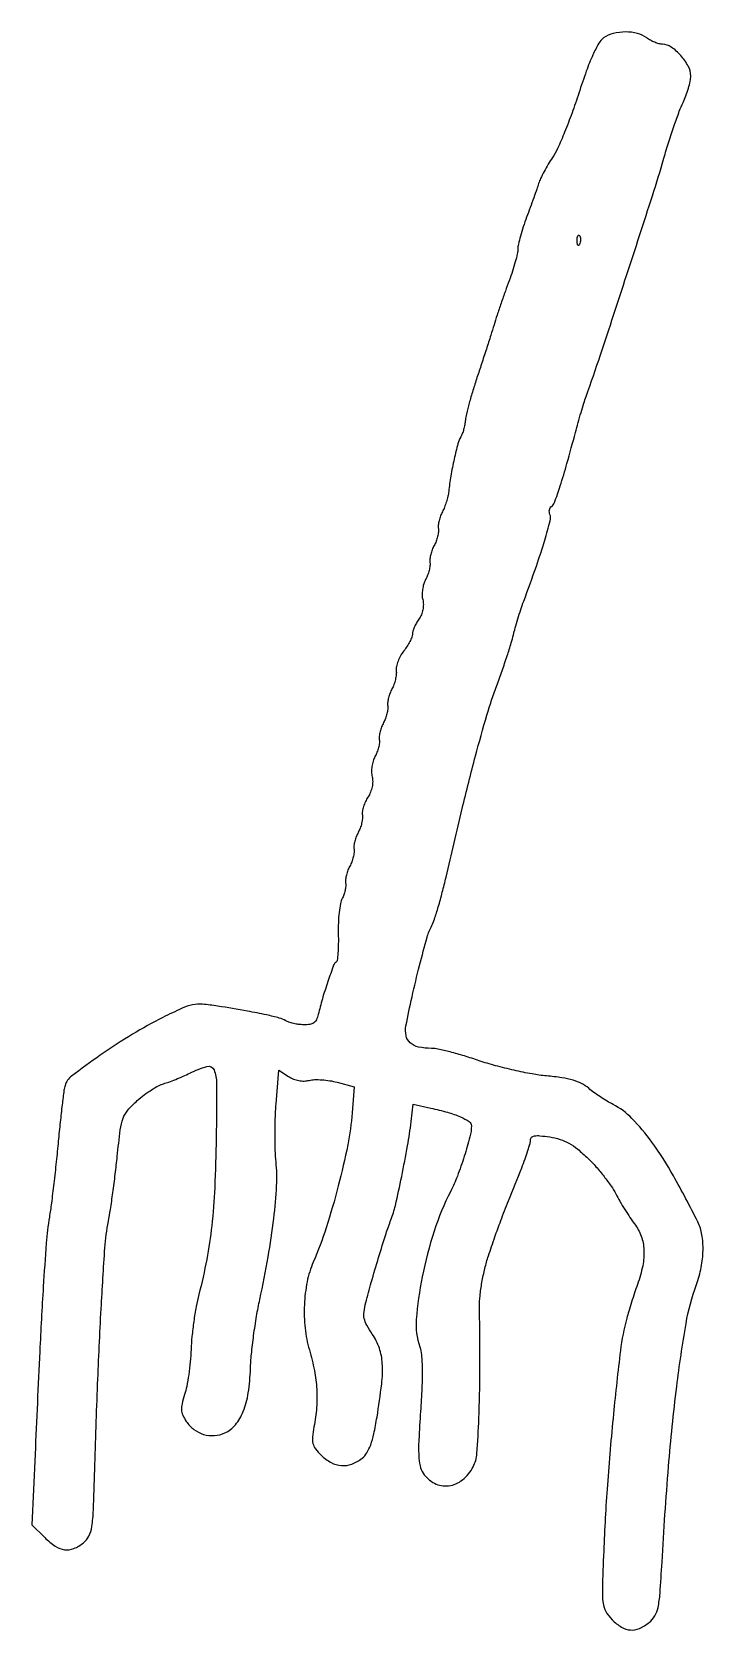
# Model space of a CAD drawing. Extents: x 0 to 159, y 0 to 379.
import ezdxf

# ---------------------------------------------------------------- set-up
doc = ezdxf.new("R2010")
doc.units = 0

msp = doc.modelspace()

# ---------------------------------------------------------------- linework, layer by layer
for points in [[(135.325494, 377.515431, 0.112465), (134.179785, 376.250026, 0.022512), (132.800978, 373.513948, 0.018917), (131.240866, 369.652241, 0.008368), (129.46123, 364.446087, -0.009195), (127.844174, 359.741001, -0.009705), (126.082452, 355.183147, -0.009391), (124.415819, 351.317162, -0.042684), (123.217584, 349.180656, 0.014667), (122.203338, 347.588187, 0.012367), (121.222308, 345.846818, 0.012548), (120.406153, 344.212763, 0.033533), (119.934253, 343, -0.007796), (119.497869, 341.68155, -0.002151), (118.770745, 339.622897, -0.002172), (117.926821, 337.297772, -0.00227), (117.074912, 335.014117, 0.011047), (116.280608, 332.765103, 0.011998), (115.609505, 330.543918, 0.011541), (115.125394, 328.618627, 0.055873), (115, 327.5, -0.05554), (114.875355, 326.381334, -0.011481), (114.394219, 324.456082, -0.011936), (113.727219, 322.234897, -0.010995), (112.937768, 319.985883, 0.004518), (112.036879, 317.522003, 0.002886), (111.032182, 314.642728, 0.002899), (110.07998, 311.808917, 0.0054), (109.346567, 309.5, -0.002824), (108.585421, 307.060287, -0.001166), (107.528619, 303.765625, -0.001154), (106.37886, 300.23752, -0.001484), (105.304872, 297, 0.00686), (104.326056, 293.939668, 0.007525), (103.462725, 290.946241, 0.00709), (102.800086, 288.36792, 0.037114), (102.562242, 286.923374, -0.024407), (102.411337, 285.835188, -0.020271), (102.1481, 284.696258, -0.020746), (101.820736, 283.671332, -0.050776), (101.475242, 282.95994, 0.073959), (100.776609, 281.33444, 0.009933), (99.895128, 277.707441, 0.012198), (99.102255, 273.675082, 0.016546), (98.596675, 269.998799, -0.03101), (98.408913, 268.875213, -0.018252), (98.05334, 267.560203, -0.018217), (97.600287, 266.267158, -0.029497), (97.112133, 265.209522, 0.034784), (96.66261, 264.207912, 0.02898), (96.323998, 263.091043, 0.029952), (96.134458, 262.028589, 0.067129), (96.14869, 261.210723, -0.0687), (96.160364, 260.392785, -0.030526), (95.962643, 259.33005, -0.029499), (95.612188, 258.212812, -0.035157), (95.14869, 257.210723, 0.035157), (94.685192, 256.208634, 0.029499), (94.334737, 255.091396, 0.030526), (94.137016, 254.028661, 0.0687), (94.14869, 253.210723, -0.069799), (94.158616, 252.389328, -0.030322), (93.954175, 251.314227, -0.029272), (93.594381, 250.179579, -0.034424), (93.119863, 249.156859, 0.054031), (92.670826, 248.08065, 0.036798), (92.38922, 246.783376, 0.037057), (92.302589, 245.474969, 0.059555), (92.443953, 244.367284, -0.060055), (92.589533, 243.217457, -0.050318), (92.473355, 241.992734, -0.049619), (92.111328, 240.798269, -0.054446), (91.528985, 239.737919, 0.026214), (90.94378, 238.801587, 0.024947), (90.449139, 237.793855, 0.025778), (90.103156, 236.860168, 0.075977), (90, 236.185223, -0.094095), (89.867552, 235.487657, -0.025134), (89.39893, 234.45369, -0.024555), (88.736992, 233.310596, -0.023136), (87.953803, 232.214141, 0.039235), (87.188883, 231.066968, 0.035202), (86.580793, 229.772889, 0.036967), (86.202906, 228.529313, 0.085186), (86.153108, 227.556411, -0.057119), (86.15759, 226.603981, -0.029747), (85.957688, 225.431596, -0.029144), (85.605841, 224.237887, -0.039203), (85.143101, 223.210723, 0.035098), (84.681739, 222.208637, 0.029418), (84.333095, 221.091396, 0.030436), (84.136624, 220.028662, 0.068459), (84.14869, 219.210723, -0.0687), (84.160364, 218.392785, -0.030526), (83.962643, 217.33005, -0.029499), (83.612188, 216.212812, -0.035157), (83.14869, 215.210723, 0.035157), (82.685192, 214.208634, 0.029499), (82.334737, 213.091396, 0.030526), (82.137016, 212.028661, 0.0687), (82.14869, 211.210723, -0.069799), (82.158616, 210.389328, -0.030322), (81.954175, 209.314227, -0.029272), (81.594381, 208.179579, -0.034424), (81.119863, 207.156859, 0.053375), (80.670225, 206.083164, 0.036742), (80.386628, 204.793704, 0.037064), (80.297058, 203.496582, 0.060261), (80.435129, 202.402444, -0.063992), (80.571426, 201.253682, -0.047939), (80.437095, 199.98539, -0.046201), (80.052889, 198.714889, -0.048549), (79.446588, 197.558827, 0.0372), (78.857177, 196.49432, 0.032734), (78.402814, 195.308345, 0.034179), (78.136254, 194.180514, 0.0792), (78.131322, 193.313242, -0.065975), (78.149021, 192.455195, -0.030999), (77.957541, 191.360165, -0.030052), (77.610956, 190.220302, -0.037079), (77.14869, 189.210723, 0.035157), (76.685192, 188.208634, 0.029499), (76.334737, 187.091396, 0.030526), (76.137016, 186.028661, 0.0687), (76.14869, 185.210723, -0.0687), (76.160364, 184.392785, -0.030526), (75.962643, 183.33005, -0.029499), (75.612188, 182.212812, -0.035157), (75.14869, 181.210723, 0.035157), (74.685192, 180.208634, 0.029499), (74.334737, 179.091396, 0.030526), (74.137016, 178.028661, 0.0687), (74.14869, 177.210723, -0.061296), (74.17188, 176.41179, -0.030967), (74.01579, 175.415025, -0.030208), (73.723992, 174.391195, -0.03931), (73.329615, 173.5, 0.07905), (72.920825, 172.334842, 0.017384), (72.613667, 170.229769, 0.017673), (72.4274, 167.743643, 0.016175), (72.409184, 165.175808, -0.009961), (72.422264, 162.722555, -0.015051), (72.326838, 160.588729, -0.009741), (72.162145, 158.846925, -0.229788), (71.904537, 158.441, 0.168763), (71.300358, 157.6982, 0.004941), (69.938134, 153.8299, 0.010702), (68.633586, 149.719245, 0.015084), (67.661152, 146, -0.052557), (67.233782, 144.754677, -0.131609), (66.621693, 144.024011, -0.120425), (65.688413, 143.659802, -0.040415), (64.217108, 143.583832, -0.024926), (63.016437, 143.678931, -0.022164), (61.782542, 143.89481, -0.022775), (60.689649, 144.189134, -0.061318), (59.95994, 144.524758, 0.072192), (58.427931, 145.1896, 0.013099), (55.40907, 145.925524, 0.009695), (50.889685, 146.811229, 0.002713), (43.791126, 148.020326, 0.02097), (40.202736, 148.457926, 0.071361), (37.857906, 148.30985, 0.055458), (35.356298, 147.490966, 0.009272), (30.791126, 145.309926, 0.020591), (23.619001, 141.341206, 0.015003), (15.97854, 136.372537, 0.009285), (9.153046, 131.44634, 0.160968), (7.605783, 129.222451, 0.039615), (7.357871, 128.056352, 0.002585), (6.926639, 124.627845, 0.003746), (6.463887, 120.530391, 0.002785), (6.012086, 116, -0.003126), (5.522125, 111.120622, -0.002646), (4.944654, 105.96875, -0.002668), (4.368404, 101.278653, -0.007465), (3.897949, 98, 0.0196), (3.164788, 91.828965, 0.004663), (2.443717, 81.505341, 0.003221), (1.615635, 66.175737, 0.00086), (0.496841, 41.766528), (-0.238983, 25.085136), (2.803586, 22.042568, 0.048345), (5.288639, 19.996642, 0.114946), (7.5125, 19.151234, 0.131488), (9.686319, 19.428983, 0.073156), (12.000229, 20.799102, 0.110533), (13.264365, 22.394834, 0.074395), (13.95683, 24.623295, 0.028366), (14.336082, 28.559833, 0.002812), (14.656051, 38.049102, -0.002694), (15.338529, 58.431575, -0.004005), (16.175059, 76.266524, -0.003443), (17.068808, 90.717936, -0.031031), (17.894543, 97, 0.010638), (18.376724, 99.784582, 0.00376), (18.952332, 103.791833, 0.00373), (19.518922, 108.205074, 0.004375), (19.988243, 112.397729, -0.006197), (20.716618, 118.696933, -0.054596), (21.37282, 121.418509, -0.09214), (22.499723, 123.344296, -0.032502), (24.754287, 125.631638, -0.020599), (26.371865, 126.957036, -0.019074), (28.134072, 128.181101, -0.019465), (29.785684, 129.148893, -0.058505), (31, 129.625809, 0.022904), (32.215944, 130.006158, 0.008997), (33.855485, 130.636332, 0.008883), (35.606512, 131.382252, 0.010956), (37.210162, 132.1419, -0.048801), (41.267625, 133.700601, -0.380635), (42.938367, 132.876672, -0.097003), (43.55469, 129.703447, -0.003198), (43.451587, 116.75, -0.0076), (43.10356, 104.977715, -0.016405), (42.401294, 95.941703, -0.019344), (41.204592, 87.972623, -0.016304), (39.339785, 79.646882, 0.01802), (38.711845, 76.797541, 0.010012), (38.141962, 73.285262, 0.009975), (37.706726, 69.702225, 0.015875), (37.493295, 66.622095, -0.014046), (37.302088, 63.708277, -0.01187), (36.940412, 60.640578, -0.012037), (36.476619, 57.858152, -0.032394), (35.972878, 55.917819, 0.020359), (35.351754, 53.741933, 0.074986), (35.226867, 52.320883, 0.09097), (35.536608, 51.073951, 0.0388), (36.367681, 49.561601, 0.087765), (38.151566, 47.666284, 0.087899), (40.476485, 46.499169, 0.088635), (43.043795, 46.207577, 0.091205), (45.525642, 46.82973, 0.116128), (48.01458, 48.756416, 0.075258), (49.865183, 51.910587, 0.05726), (51.064491, 56.31301, 0.029616), (51.591209, 62, -0.016696), (51.825417, 65.515252, -0.008355), (52.343882, 69.940625, -0.008285), (53.033596, 74.507167, -0.01211), (53.804356, 78.5, 0.010298), (55.780705, 88.542648, 0.014046), (57.119442, 97.670511, 0.015668), (57.78951, 105.424411, 0.039774), (57.650368, 111.070996, -0.018186), (57.462352, 113.84085, -0.00816), (57.407296, 117.489284, -0.008065), (57.474346, 121.351207, -0.010868), (57.667303, 124.841579), (58.285561, 132.858999), (60.635496, 131.319263, 0.050466), (61.783191, 130.722937, 0.049114), (63.037519, 130.361981, 0.050037), (64.314724, 130.256941, 0.057055), (65.530181, 130.418219, -0.055788), (66.788629, 130.588436, -0.022816), (68.51568, 130.549328, -0.022234), (70.384691, 130.337747, -0.026468), (72.120102, 129.96766), (76.165271, 128.878409), (75.704929, 122.689204, -0.031091), (74.664693, 115.110351, -0.014205), (72.41604, 105.373884, -0.014199), (69.533697, 95.490924, -0.023379), (66.476462, 87.34204, 0.0525), (65.024212, 82.66002, 0.037987), (64.370199, 77.232645, 0.037347), (64.541468, 71.650494, 0.044898), (65.559094, 66.5, -0.023649), (66.735238, 61.641522, -0.032592), (67.295161, 57.187678, -0.03386), (67.261237, 52.83531, -0.028896), (66.6514, 48.286309, 0.021424), (66.285597, 45.836108, 0.088998), (66.392952, 44.35115, 0.101701), (67.001559, 43.098928, 0.032584), (68.372782, 41.536309, 0.073989), (70.690362, 39.819077, 0.104668), (73.149883, 39.108086, 0.107484), (75.637865, 39.462034, 0.081479), (78.039649, 40.831022, 0.082497), (79.19931, 42.138605, 0.0528), (80.094247, 43.966044, 0.035304), (80.851567, 46.606569, 0.01161), (81.597446, 50.581022, 0.010995), (82.708243, 58.446234, 0.043713), (82.858932, 63.314981, 0.069005), (82.151458, 66.911662, 0.066305), (80.487256, 70.233566, -0.022113), (79.149811, 72.402181, -0.076177), (78.575008, 73.946342, -0.083515), (78.515943, 75.514448, -0.03003), (78.93709, 77.715701, -0.007629), (80.232163, 82.500385, -0.003945), (81.989276, 88.443098, -0.003597), (83.747838, 94.076756, -0.015838), (84.91317, 97.356107, 0.037029), (85.956204, 100.738888, 0.005661), (87.452897, 107.634261, 0.006832), (88.840056, 114.895709, 0.01403), (89.688335, 120.623342), (90.18124, 124.746683), (94.34062, 123.849469, -0.016456), (98.344181, 122.846949, -0.033548), (101.392383, 121.750338, -0.041099), (103.444361, 120.643781, -0.256566), (103.988131, 119.62868, -0.062297), (103.634753, 117.025971, -0.011949), (102.30026, 112.441759, -0.013524), (100.658546, 107.713975, -0.027838), (99.072926, 104.133831, 0.0394), (95.152077, 94.698223, 0.02976), (92.314017, 83.836017, 0.029391), (90.918767, 73.737599, 0.103861), (91.753003, 67.278692, -0.065972), (92.158817, 65.313874, -0.015302), (92.298494, 61.935548, -0.013281), (92.22839, 57.510346, -0.006743), (91.91733, 51.950362, 0.00463), (91.512603, 45.225859, 0.023351), (91.496946, 41.463451, 0.043076), (91.810832, 39.036705, 0.091582), (92.54093, 37.297188, 0.130209), (95.212006, 34.898141, 0.150993), (98.566608, 34.311538, 0.138784), (101.880429, 35.722038, 0.104206), (104.400045, 38.806708, 0.100965), (105.288193, 41.94249, 0.008833), (105.762377, 50.239588, 0.009455), (105.993991, 61.528252, 0.003905), (105.899161, 76.812647, -0.031579), (106.023804, 79.347967, -0.015843), (106.484029, 82.523108, -0.015532), (107.177956, 85.8325, -0.020154), (108.028635, 88.812647, -0.004236), (109.546604, 93.290619, -0.00643), (110.949, 97.154538, -0.004488), (112.774347, 101.860726, -0.00106), (115.909546, 109.685381, 0.008609), (116.709963, 111.773804, 0.010417), (117.385929, 113.760594, 0.009155), (117.887161, 115.447621, 0.067727), (118, 116.276846, -0.200412), (118.265244, 116.912014, -0.157353), (118.9377, 117.251472, -0.064279), (120.228507, 117.286275, -0.012297), (122.559871, 116.990914, -0.038037), (125.023513, 116.422765, -0.052107), (127.111952, 115.522976, -0.044898), (129.186517, 114.101663, -0.0203), (131.642392, 111.899449, -0.019132), (133.525038, 109.922412, -0.01446), (135.442158, 107.617338, -0.014678), (137.118658, 105.344339, -0.032567), (138.226807, 103.5, 0.012225), (139.187485, 101.743047, 0.008026), (140.374919, 99.766023, 0.008075), (141.59378, 97.877234, 0.015366), (142.644285, 96.405609, -0.0753), (144.240048, 93.487147, -0.075197), (144.90099, 90.225658, -0.06335), (144.611225, 86.455141, -0.035013), (143.362736, 82, 0.005081), (142.678261, 80.021463, 0.003628), (141.950771, 77.79375, 0.003663), (141.288176, 75.659811, 0.007822), (140.814311, 74, 0.035301), (139.334697, 66.3837, 0.005676), (137.67311, 51.33322, 0.006601), (136.233076, 34.512568, 0.008145), (135.353593, 18.799325, 0.002745), (135.045167, 9.767026, 0.037888), (135.199132, 6.500254, 0.10028), (135.870815, 4.491738, 0.06579), (137.359766, 2.549325, 0.059059), (139.58306, 0.797241, 0.119718), (141.690586, 0.11951, 0.123618), (143.828283, 0.493413, 0.065287), (146.139216, 1.908781, 0.090475), (147.469702, 3.455417, 0.079962), (148.239999, 5.43925, 0.034615), (148.713998, 8.764739, 0.004169), (149.188177, 16.158781, -0.006236), (150.741205, 38.903193, -0.01065), (152.678506, 57.840619, -0.012061), (154.892104, 72.753018, -0.043883), (157.344029, 82, 0.03817), (158.477155, 86.084695, 0.04292), (158.918525, 90.13616, 0.04684), (158.65611, 93.831839, 0.074275), (157.681452, 96.845708, 0.012913), (151.886193, 107.792878, 0.02813), (146.768619, 115.79554, 0.036974), (142.060946, 121.394841, 0.081227), (137.57169, 124.707221, -0.017669), (136.19998, 125.472541, -0.010311), (134.609137, 126.480739, -0.010302), (133.056072, 127.557196, -0.017158), (131.799839, 128.534197, 0.057578), (130.116254, 129.637937, 0.045169), (128.083343, 130.43812, 0.034019), (125.435214, 131.021128, 0.014162), (121.799839, 131.460839, -0.021765), (118.385703, 131.926553, -0.010786), (114.10038, 132.798203, -0.010683), (109.688202, 133.894802, -0.015388), (105.839753, 135.067336, 0.008475), (102.329407, 136.190111, 0.009757), (98.943402, 137.13853, 0.008954), (96.051335, 137.833036, 0.054497), (94.524012, 138, -0.051561), (91.456266, 138.317196, -0.129421), (89.460244, 139.314772, -0.163469), (88.488215, 140.989694, -0.097215), (88.469695, 143.319534, -0.009183), (89.899535, 150.222815, -0.00718), (91.696317, 157.662973, -0.005362), (93.492889, 164.361335, -0.052077), (94.572705, 167.089947, 0.040808), (95.218277, 168.619782, 0.007574), (96.128811, 171.536426, 0.008076), (97.089123, 174.988821, 0.00729), (97.97255, 178.589947, -0.002633), (101.795171, 194.824069, -0.005577), (104.963105, 207.35209, -0.007043), (107.66709, 217.012625, -0.017344), (109.995725, 224, 0.004752), (111.264872, 227.510938, 0.00481), (112.461803, 231.03125, 0.004691), (113.44521, 234.114579, 0.019518), (113.947441, 236, -0.012969), (114.366319, 237.659578, -0.006009), (114.992022, 239.79375, -0.005948), (115.70339, 242.021373, -0.008238), (116.397685, 244, 0.004362), (119.390862, 252.322988, 0.010879), (121.392139, 258.470007, 0.008863), (122.689539, 263.063662, 0.157264), (122.606789, 264.582308, -0.065353), (122.472816, 265.139688, -0.071582), (122.493686, 265.695145, -0.080755), (122.660339, 266.163827, -0.12932), (122.951186, 266.469831, 0.169929), (123.690427, 267.382902, 0.007418), (125.035943, 271.322661, 0.010112), (126.652566, 276.661195, 0.004093), (128.649176, 284, -0.004262), (129.282745, 286.325668, -0.003642), (129.989068, 288.765625, -0.003671), (130.663684, 290.974563, -0.010435), (131.177025, 292.5, 0.006383), (134.604393, 302.41812, 0.001109), (140.796347, 321.245642, 0.001018), (146.917188, 340.127222, 0.007888), (149.619819, 349, -0.006555), (150.799171, 352.909182, -0.00649), (152.084382, 356.799235, -0.00639), (153.296412, 360.173434, -0.024869), (154.175249, 362.210162, 0.023864), (154.873833, 363.820248, 0.019885), (155.463979, 365.589894, 0.020343), (155.874065, 367.255256, 0.050232), (156, 368.505616, 0.123414), (155.41859, 370.825272, 0.059208), (153.650163, 373.358481, 0.059768), (151.384636, 375.360285, 0.147703), (149.295455, 376.031803, -0.06117), (148.468545, 376.148249, -0.029923), (147.457208, 376.485547, -0.029149), (146.433764, 376.967397, -0.037331), (145.55887, 377.531803, 0.099828), (143.359759, 378.590203, 0.062874), (140.521457, 378.94392, 0.062168), (137.643941, 378.580075, 0.090511)], [(129.683114, 328.8125, -0.054073), (129.461564, 328.395823, -0.470617), (129.279315, 328.37858, -0.168741), (129.137993, 328.670344, -0.018894), (129.078947, 329.416667, -0.028489), (129.089945, 330.112848, -0.077125), (129.200665, 330.592839, -0.208169), (129.385309, 330.77538, -0.296942), (129.604167, 330.729167, -0.126455), (129.797407, 330.402231, -0.060344), (129.876576, 329.916927, -0.05415), (129.839148, 329.359369, -0.051402)]]:
    msp.add_lwpolyline(points, format="xyb", close=True)

doc.saveas('drawing.dxf')
